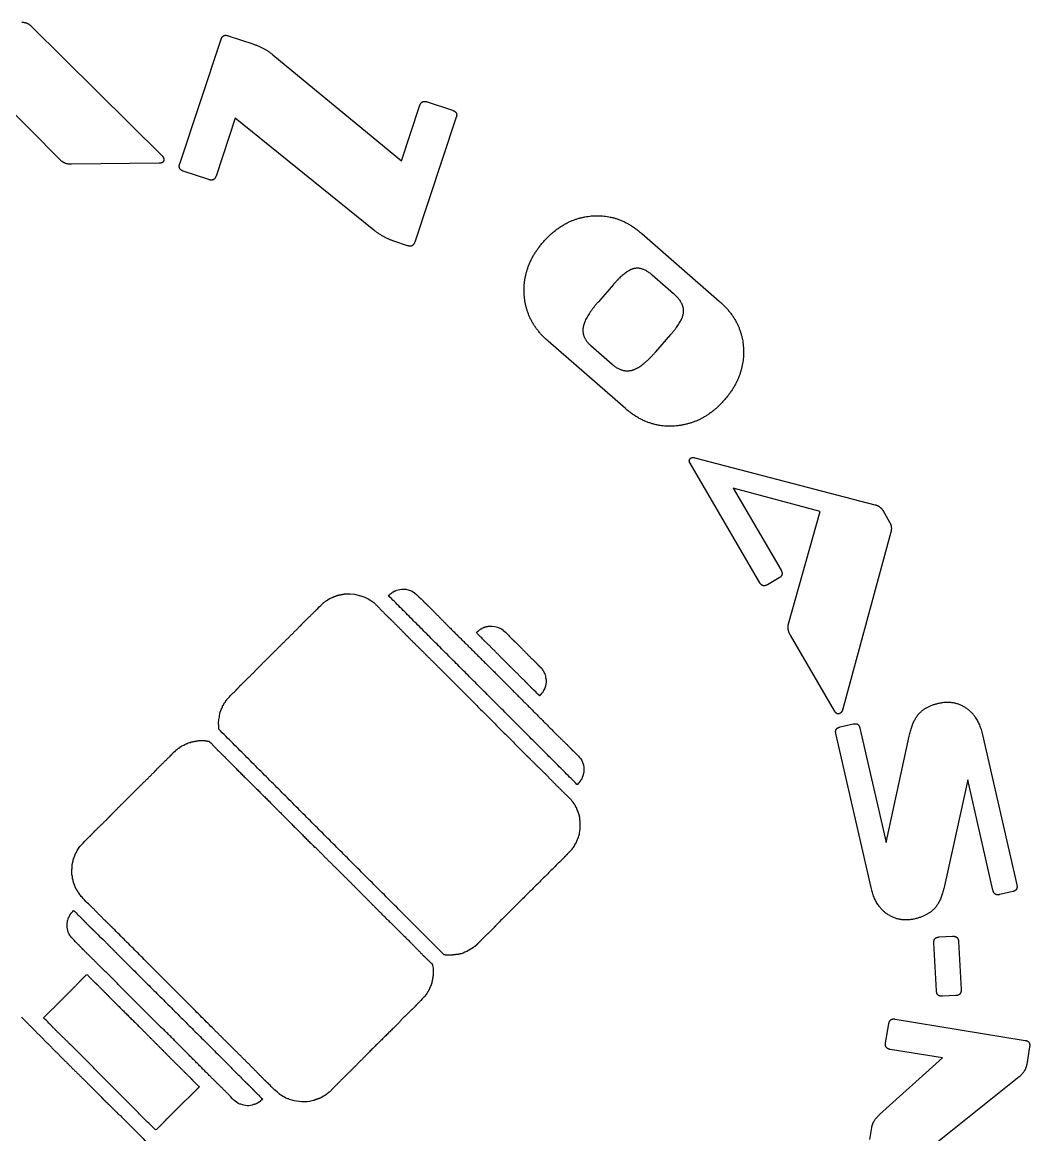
# Model space of a CAD drawing. Header units: millimetres. Extents: x -46.9 to 47.1, y -46.7 to 46.7.
# Drawn here: x -0.2 to 47.1, y -5.5 to 46.7 of the extents above; entities that cross this region are included whole.
import ezdxf

# ---------------------------------------------------------------- set-up
doc = ezdxf.new("R2010")
doc.units = ezdxf.units.MM
doc.layers.get('0').update_dxf_attribs({"linetype": 'CONTINUOUS'})

msp = doc.modelspace()

# ---------------------------------------------------------------- linework, layer by layer
for p, q in [((0.211, 46.519), (6.358, 40.425)), ((9.464, 46.067), (10.611, 45.685)), ((7.183, 40.044), (9.132, 45.908)), ((11.55, 45.177), (17.596, 40.195)), ((1.585, 40.219), (-2.265, 44.111)), ((18.796, 42.964), (19.999, 42.565)), ((17.596, 40.195), (18.464, 42.806)), ((9.791, 42.19), (8.889, 39.477)), ((16.297, 36.942), (9.791, 42.19)), ((20.17, 42.239), (18.221, 36.375)), ((6.214, 40.079), (2.098, 40.029)), ((8.553, 39.309), (7.351, 39.709)), ((28.888, 36.772), (32.515, 33.608)), ((17.885, 36.207), (17.242, 36.421)), ((30.375, 33.949), (29.368, 34.827)), ((27.546, 34.383), (26.842, 33.576)), ((29.537, 31.225), (30.241, 32.032)), ((28.11, 28.559), (24.483, 31.724)), ((26.481, 31.518), (27.488, 30.64)), ((31.375, 26.247), (39.824, 24.043)), ((34.42, 20.38), (31.149, 25.99)), ((37.26, 23.72), (33.175, 24.817)), ((33.175, 24.817), (35.421, 20.964)), ((35.772, 18.451), (37.26, 23.72)), ((40.193, 23.78), (40.52, 23.22)), ((40.576, 22.753), (38.304, 14.4)), ((35.326, 20.601), (34.782, 20.285)), ((17.084, 19.87), (17.112, 19.87)), ((17.084, 19.856), (17.084, 19.87)), ((17.14, 19.912), (17.168, 19.912)), ((17.322, 19.996), (17.322, 20.01)), ((17.322, 20.01), (17.35, 20.01)), ((17.35, 20.024), (17.616, 20.08)), ((17.35, 20.01), (17.35, 20.024)), ((13.961, 19.464), (13.989, 19.464)), ((14.017, 19.506), (14.045, 19.506)), ((14.101, 19.548), (14.101, 19.562)), ((14.101, 19.562), (14.129, 19.562)), ((14.269, 19.646), (14.269, 19.66)), ((14.353, 19.702), (14.395, 19.702)), ((14.353, 19.688), (14.353, 19.702)), ((14.395, 19.702), (14.395, 19.716)), ((14.395, 19.716), (14.423, 19.716)), ((14.423, 19.73), (14.465, 19.73)), ((14.423, 19.716), (14.423, 19.73)), ((14.465, 19.744), (14.507, 19.744)), ((14.465, 19.73), (14.465, 19.744)), ((14.507, 19.744), (14.507, 19.758)), ((14.507, 19.758), (14.549, 19.758)), ((14.549, 19.758), (14.549, 19.772)), ((14.549, 19.772), (14.592, 19.772)), ((14.592, 19.772), (14.592, 19.786)), ((21.244, 18.161), (21.272, 18.161)), ((21.356, 18.231), (21.384, 18.231)), ((21.356, 18.217), (21.356, 18.231)), ((21.384, 18.231), (21.384, 18.245)), ((21.468, 18.273), (21.468, 18.287)), ((37.933, 14.355), (35.86, 17.911)), ((24.184, 16.355), (24.184, 16.327)), ((24.226, 16.299), (24.226, 16.271)), ((24.269, 16.2), (24.283, 16.2)), ((24.311, 16.116), (24.325, 16.116)), ((24.353, 15.99), (24.367, 15.99)), ((24.367, 15.99), (24.367, 15.92)), ((9.27, 14.716), (9.284, 14.716)), ((9.326, 14.772), (9.326, 14.8)), ((9.354, 14.814), (9.354, 14.842)), ((9.396, 14.87), (9.396, 14.898)), ((24.072, 15.066), (24.072, 15.08)), ((24.086, 15.066), (24.072, 15.066)), ((9.06, 14.212), (9.074, 14.212)), ((9.074, 14.268), (9.088, 14.268)), ((9.074, 14.212), (9.074, 14.268)), ((9.088, 14.31), (9.102, 14.31)), ((9.088, 14.268), (9.088, 14.31)), ((9.102, 14.352), (9.116, 14.352)), ((9.102, 14.31), (9.102, 14.352)), ((9.116, 14.394), (9.13, 14.394)), ((9.116, 14.352), (9.116, 14.394)), ((9.13, 14.394), (9.13, 14.422)), ((9.13, 14.422), (9.144, 14.422)), ((9.144, 14.422), (9.144, 14.464)), ((9.144, 14.464), (9.158, 14.464)), ((9.172, 14.52), (9.186, 14.52)), ((9.186, 14.562), (9.2, 14.562)), ((9.186, 14.52), (9.186, 14.562)), ((9.2, 14.59), (9.214, 14.59)), ((9.2, 14.562), (9.2, 14.59)), ((9.214, 14.59), (9.214, 14.618)), ((38.195, 13.604), (38.808, 13.744)), ((39.645, 6.065), (37.993, 13.296)), ((39.123, 13.554), (40.351, 8.181)), ((40.351, 8.181), (41.437, 13.176)), ((44.879, 13.237), (46.49, 6.188)), ((7.043, 12.545), (7.071, 12.545)), ((7.113, 12.601), (7.141, 12.601)), ((7.141, 12.601), (7.141, 12.615)), ((7.365, 12.755), (7.393, 12.755)), ((7.365, 12.741), (7.365, 12.755)), ((7.393, 12.755), (7.393, 12.769)), ((7.393, 12.769), (7.421, 12.769)), ((7.421, 12.769), (7.421, 12.783)), ((7.505, 12.825), (7.547, 12.825)), ((7.505, 12.811), (7.505, 12.825)), ((7.547, 12.825), (7.547, 12.839)), ((7.547, 12.839), (7.575, 12.839)), ((7.575, 12.839), (7.575, 12.853)), ((7.701, 12.881), (7.701, 12.895)), ((8.093, 12.965), (8.374, 12.965)), ((8.374, 12.965), (8.374, 12.951)), ((8.64, 12.853), (8.808, 12.685)), ((6.931, 12.447), (6.959, 12.447)), ((26.103, 11.943), (26.103, 11.901)), ((26.103, 11.901), (26.117, 11.901)), ((25.991, 11.075), (25.991, 11.047)), ((26.019, 11.117), (26.019, 11.089)), ((26.061, 11.159), (26.047, 11.159)), ((26.047, 11.159), (26.047, 11.131)), ((26.089, 11.215), (26.075, 11.215)), ((26.089, 11.257), (26.089, 11.215)), ((26.103, 11.257), (26.089, 11.257)), ((26.103, 11.285), (26.103, 11.257)), ((26.117, 11.285), (26.103, 11.285)), ((26.131, 11.341), (26.117, 11.341)), ((26.117, 11.341), (26.117, 11.285)), ((26.131, 11.397), (26.131, 11.341)), ((26.145, 11.397), (26.131, 11.397)), ((26.145, 11.467), (26.145, 11.397)), ((26.159, 11.467), (26.145, 11.467)), ((44.183, 11.123), (43.095, 6.138)), ((45.369, 5.932), (44.183, 11.123)), ((25.865, 10.907), (25.837, 10.907)), ((25.585, 10.165), (25.585, 10.137)), ((25.627, 10.109), (25.627, 10.081)), ((25.669, 10.025), (25.683, 10.025)), ((25.683, 10.025), (25.683, 9.997)), ((25.725, 9.941), (25.739, 9.941)), ((25.767, 9.857), (25.781, 9.857)), ((25.781, 9.857), (25.781, 9.829)), ((25.781, 9.829), (25.795, 9.829)), ((25.823, 9.744), (25.837, 9.744)), ((25.837, 9.744), (25.837, 9.702)), ((25.837, 9.702), (25.851, 9.702)), ((25.851, 9.702), (25.851, 9.674)), ((25.851, 9.674), (25.865, 9.674)), ((25.865, 9.674), (25.865, 9.632)), ((25.865, 9.632), (25.879, 9.632)), ((25.879, 9.632), (25.879, 9.59)), ((25.879, 9.59), (25.893, 9.59)), ((25.893, 9.59), (25.893, 9.548)), ((25.893, 9.548), (25.907, 9.548)), ((25.907, 9.548), (25.907, 9.506)), ((25.907, 9.506), (25.921, 9.506)), ((25.921, 9.506), (25.921, 9.45)), ((25.921, 9.45), (25.935, 9.45)), ((25.935, 9.45), (25.935, 9.38)), ((25.935, 9.38), (25.949, 9.38)), ((25.949, 9.38), (25.949, 9.31)), ((25.949, 9.31), (25.963, 9.31)), ((25.963, 9.31), (25.963, 9.212)), ((25.963, 9.212), (25.977, 9.212)), ((25.977, 9.212), (25.977, 9.044)), ((25.921, 8.498), (25.907, 8.498)), ((25.921, 8.54), (25.921, 8.498)), ((25.935, 8.54), (25.921, 8.54)), ((25.935, 8.61), (25.935, 8.54)), ((13.527, 7.952), (13.555, 7.952)), ((25.613, 7.896), (25.613, 7.868)), ((25.655, 7.952), (25.655, 7.924)), ((25.711, 8.008), (25.697, 8.008)), ((25.795, 8.162), (25.781, 8.162)), ((25.823, 8.218), (25.809, 8.218)), ((25.837, 8.26), (25.823, 8.26)), ((25.823, 8.26), (25.823, 8.218)), ((25.851, 8.288), (25.837, 8.288)), ((25.837, 8.288), (25.837, 8.26)), ((25.865, 8.33), (25.851, 8.33)), ((25.851, 8.33), (25.851, 8.288)), ((25.879, 8.358), (25.865, 8.358)), ((25.865, 8.358), (25.865, 8.33)), ((2.212, 7.462), (2.226, 7.462)), ((2.226, 7.49), (2.24, 7.49)), ((2.226, 7.462), (2.226, 7.49)), ((2.254, 7.574), (2.268, 7.574)), ((2.296, 7.658), (2.31, 7.658)), ((2.31, 7.686), (2.324, 7.686)), ((2.31, 7.658), (2.31, 7.686)), ((2.324, 7.686), (2.324, 7.714)), ((2.324, 7.714), (2.338, 7.714)), ((2.114, 6.93), (2.128, 6.93)), ((2.128, 6.93), (2.128, 7.098)), ((2.142, 6.608), (2.128, 6.608)), ((2.17, 6.453), (2.156, 6.453)), ((2.212, 6.285), (2.198, 6.285)), ((2.212, 6.243), (2.212, 6.285)), ((2.226, 6.243), (2.212, 6.243)), ((2.226, 6.215), (2.226, 6.243)), ((2.24, 6.215), (2.226, 6.215)), ((2.268, 6.131), (2.254, 6.131)), ((2.296, 6.075), (2.282, 6.075)), ((2.296, 6.047), (2.296, 6.075)), ((2.31, 6.047), (2.296, 6.047)), ((2.31, 6.019), (2.31, 6.047)), ((2.324, 6.019), (2.31, 6.019)), ((2.324, 5.991), (2.324, 6.019)), ((2.338, 5.991), (2.324, 5.991)), ((2.338, 5.963), (2.338, 5.991)), ((2.352, 5.963), (2.338, 5.963)), ((2.352, 5.935), (2.352, 5.963)), ((2.366, 5.935), (2.352, 5.935)), ((2.366, 5.907), (2.366, 5.935)), ((2.45, 5.781), (2.45, 5.809)), ((2.478, 5.739), (2.478, 5.767)), ((46.3, 5.873), (45.687, 5.733)), ((2.52, 5.683), (2.52, 5.711)), ((2.002, 4.731), (2.016, 4.731)), ((2.058, 4.801), (2.058, 4.829)), ((2.1, 4.857), (2.1, 4.885)), ((1.918, 4.451), (1.918, 4.521)), ((1.918, 4.521), (1.932, 4.521)), ((1.96, 4.647), (1.974, 4.647)), ((2.016, 3.849), (2.002, 3.849)), ((2.016, 3.821), (2.016, 3.849)), ((2.044, 3.779), (2.044, 3.807)), ((2.072, 3.737), (2.072, 3.765)), ((42.847, 3.74), (43.474, 3.774)), ((42.719, 1.205), (42.596, 3.461)), ((43.754, 3.524), (43.876, 1.268)), ((20.011, 2.896), (20.011, 2.882)), ((20.137, 2.896), (20.011, 2.896)), ((20.137, 2.91), (20.137, 2.896)), ((20.221, 2.91), (20.137, 2.91)), ((20.221, 2.924), (20.221, 2.91)), ((20.291, 2.924), (20.221, 2.924)), ((20.291, 2.938), (20.291, 2.924)), ((20.347, 2.938), (20.291, 2.938)), ((20.403, 2.952), (20.347, 2.952)), ((20.347, 2.952), (20.347, 2.938)), ((19.059, 2.448), (19.059, 2.406)), ((19.087, 2.126), (19.087, 1.916)), ((2.926, 1.874), (3.164, 1.636)), ((19.045, 1.664), (19.031, 1.664)), ((19.045, 1.734), (19.045, 1.664)), ((19.059, 1.734), (19.045, 1.734)), ((19.059, 1.818), (19.059, 1.734)), ((19.073, 1.818), (19.059, 1.818)), ((19.073, 1.916), (19.073, 1.818)), ((19.087, 1.916), (19.073, 1.916)), ((18.751, 1.048), (18.751, 1.02)), ((18.807, 1.104), (18.793, 1.104)), ((18.891, 1.258), (18.877, 1.258)), ((18.905, 1.286), (18.891, 1.286)), ((18.891, 1.286), (18.891, 1.258)), ((18.947, 1.37), (18.933, 1.37)), ((18.961, 1.412), (18.947, 1.412)), ((18.947, 1.412), (18.947, 1.37)), ((18.975, 1.44), (18.961, 1.44)), ((18.961, 1.44), (18.961, 1.412)), ((18.975, 1.482), (18.975, 1.44)), ((18.989, 1.482), (18.975, 1.482)), ((18.989, 1.524), (18.989, 1.482)), ((19.003, 1.524), (18.989, 1.524)), ((19.017, 1.566), (19.003, 1.566)), ((19.003, 1.566), (19.003, 1.524)), ((18.709, 0.992), (18.709, 0.964)), ((43.626, 0.988), (42.998, 0.954)), ((6.315, -0.521), (6.315, -0.507)), ((6.343, -0.521), (6.315, -0.521)), ((40.332, -1.236), (40.48, -0.334)), ((40.785, -0.116), (46.882, -1.116)), ((43.003, -1.943), (40.551, -1.541)), ((47.091, -1.419), (46.955, -2.253)), ((40.048, -4.604), (43.003, -1.943)), ((7.785, -2.985), (7.995, -3.196)), ((46.601, -2.832), (41.744, -6.704)), ((11.889, -3.644), (11.861, -3.644)), ((14.129, -3.616), (14.101, -3.616)), ((14.213, -3.546), (14.185, -3.546)), ((10.054, -4.12), (10.012, -4.12)), ((10.698, -4.134), (10.656, -4.134)), ((10.698, -4.12), (10.698, -4.134)), ((10.74, -4.12), (10.698, -4.12)), ((10.74, -4.106), (10.74, -4.12)), ((10.796, -4.078), (10.796, -4.092)), ((10.894, -4.036), (10.866, -4.036)), ((10.936, -4.008), (10.908, -4.008)), ((11.076, -3.882), (11.062, -3.882)), ((11.076, -3.868), (11.076, -3.882)), ((11.945, -3.7), (11.945, -3.686)), ((11.973, -3.7), (11.945, -3.7)), ((12.015, -3.728), (11.987, -3.728)), ((12.113, -3.798), (12.113, -3.784)), ((12.141, -3.798), (12.113, -3.798)), ((12.141, -3.812), (12.141, -3.798)), ((12.169, -3.812), (12.141, -3.812)), ((12.169, -3.826), (12.169, -3.812)), ((12.253, -3.868), (12.253, -3.854)), ((12.295, -3.868), (12.253, -3.868)), ((12.295, -3.882), (12.295, -3.868)), ((12.323, -3.882), (12.295, -3.882)), ((12.323, -3.896), (12.323, -3.882)), ((13.541, -3.924), (13.499, -3.924)), ((13.499, -3.924), (13.499, -3.938)), ((13.583, -3.91), (13.541, -3.91)), ((13.541, -3.91), (13.541, -3.924)), ((13.583, -3.896), (13.583, -3.91)), ((13.625, -3.896), (13.583, -3.896)), ((13.667, -3.882), (13.625, -3.882)), ((13.625, -3.882), (13.625, -3.896)), ((13.667, -3.868), (13.667, -3.882)), ((13.765, -3.84), (13.723, -3.84)), ((13.723, -3.84), (13.723, -3.854)), ((13.765, -3.826), (13.765, -3.84)), ((13.821, -3.798), (13.821, -3.812)), ((13.989, -3.714), (13.961, -3.714)), ((13.989, -3.7), (13.989, -3.714)), ((14.073, -3.658), (14.045, -3.658)), ((39.588, -5.773), (39.68, -5.211))]:
    msp.add_line(p, q)
at = {"extrusion": (0, 0, -1)}
msp.add_arc((-19.525, 5.397), 2.598, 233.74, 250.2417, dxfattribs=at)
for points, degree in [([(-0.223, 46.701), (0.022, 46.704), (0.211, 46.519)], 2), ([(9.132, 45.908), (9.213, 46.15), (9.464, 46.067)], 2), ([(10.611, 45.685), (11.161, 45.503), (11.55, 45.177)], 2), ([(18.464, 42.806), (18.544, 43.048), (18.796, 42.964)], 2), ([(19.999, 42.565), (20.25, 42.481), (20.17, 42.239)], 2), ([(6.438, 40.239), (6.44, 40.082), (6.214, 40.079)], 2), ([(6.358, 40.425), (6.437, 40.347), (6.438, 40.239)], 2), ([(2.098, 40.029), (1.784, 40.025), (1.585, 40.219)], 2), ([(7.351, 39.709), (7.099, 39.792), (7.183, 40.044)], 2), ([(8.889, 39.477), (8.805, 39.225), (8.553, 39.309)], 2), ([(24.25, 36.373), (25.218, 37.483), (26.509, 37.602)], 2), ([(26.509, 37.602), (27.799, 37.722), (28.888, 36.772)], 2), ([(17.242, 36.421), (16.748, 36.585), (16.297, 36.942)], 2), ([(18.221, 36.375), (18.137, 36.123), (17.885, 36.207)], 2), ([(23.358, 33.976), (23.307, 35.292), (24.25, 36.373)], 2), ([(28.519, 35.132), (28.121, 35.042), (27.546, 34.383)], 2), ([(29.368, 34.827), (28.917, 35.221), (28.519, 35.132)], 2), ([(24.483, 31.724), (23.409, 32.66), (23.358, 33.976)], 2), ([(26.842, 33.576), (26.203, 32.843), (26.127, 32.368)], 2), ([(30.846, 33.114), (30.864, 33.523), (30.375, 33.949)], 2), ([(32.515, 33.608), (33.603, 32.658), (33.657, 31.353)], 2), ([(30.241, 32.032), (30.829, 32.706), (30.846, 33.114)], 2), ([(26.127, 32.368), (26.052, 31.893), (26.481, 31.518)], 2), ([(33.657, 31.353), (33.711, 30.048), (32.755, 28.952)], 2), ([(28.423, 30.359), (28.891, 30.485), (29.537, 31.225)], 2), ([(27.488, 30.64), (27.954, 30.233), (28.423, 30.359)], 2), ([(32.755, 28.952), (31.813, 27.871), (30.502, 27.744)], 2), ([(30.502, 27.744), (29.191, 27.616), (28.11, 28.559)], 2), ([(31.149, 25.99), (31.055, 26.151), (31.199, 26.236)], 2), ([(31.199, 26.236), (31.276, 26.28), (31.375, 26.247)], 2), ([(39.824, 24.043), (40.079, 23.976), (40.193, 23.78)], 2), ([(40.52, 23.22), (40.643, 23.008), (40.576, 22.753)], 2), ([(35.421, 20.964), (35.555, 20.735), (35.326, 20.601)], 2), ([(34.782, 20.285), (34.553, 20.151), (34.42, 20.38)], 2), ([(14.592, 19.786), (14.774, 19.821), (14.956, 19.856)], 2), ([(14.956, 19.856), (15.592, 19.865), (15.938, 19.71), (16.3, 19.449)], 3), ([(16.986, 19.772), (17.035, 19.814), (17.084, 19.856)], 2), ([(17.112, 19.87), (17.122, 19.884), (17.131, 19.898), (17.14, 19.912)], 3), ([(17.168, 19.912), (17.173, 19.921), (17.178, 19.93), (17.182, 19.94)], 3), ([(17.182, 19.94), (17.201, 19.944), (17.22, 19.949), (17.238, 19.954)], 3), ([(17.238, 19.954), (17.243, 19.963), (17.248, 19.972), (17.252, 19.982)], 3), ([(17.252, 19.982), (17.276, 19.986), (17.299, 19.991), (17.322, 19.996)], 3), ([(17.616, 20.08), (18.154, 20.084), (18.346, 19.784), (18.611, 19.52)], 3), ([(13.597, 19.099), (13.695, 19.197), (13.777, 19.297), (13.891, 19.379)], 3), ([(13.891, 19.379), (13.915, 19.407), (13.938, 19.435), (13.961, 19.464)], 3), ([(13.989, 19.464), (13.999, 19.478), (14.008, 19.492), (14.017, 19.506)], 3), ([(14.045, 19.506), (14.05, 19.515), (14.055, 19.524), (14.059, 19.534)], 3), ([(14.059, 19.534), (14.073, 19.538), (14.087, 19.543), (14.101, 19.548)], 3), ([(14.129, 19.562), (14.134, 19.571), (14.139, 19.58), (14.143, 19.59)], 3), ([(14.143, 19.59), (14.162, 19.594), (14.181, 19.599), (14.199, 19.604)], 3), ([(14.199, 19.604), (14.204, 19.613), (14.209, 19.622), (14.213, 19.632)], 3), ([(14.213, 19.632), (14.232, 19.636), (14.251, 19.641), (14.269, 19.646)], 3), ([(14.269, 19.66), (14.297, 19.669), (14.325, 19.678), (14.353, 19.688)], 3), ([(16.3, 19.449), (16.566, 19.176), (16.832, 18.903)], 2), ([(25.837, 10.907), (21.412, 15.339), (16.986, 19.772)], 2), ([(18.611, 19.52), (18.772, 19.366), (18.933, 19.211)], 2), ([(12.967, 18.483), (13.282, 18.791), (13.597, 19.099)], 2), ([(16.832, 18.903), (17, 18.742), (17.168, 18.581)], 2), ([(18.933, 19.211), (19.36, 18.777), (19.787, 18.343)], 2), ([(10.978, 16.495), (11.91, 17.419), (12.841, 18.343)], 2), ([(12.841, 18.343), (12.904, 18.413), (12.967, 18.483)], 2), ([(17.168, 18.581), (17.567, 18.175), (17.967, 17.769)], 2), ([(19.787, 18.343), (20.907, 17.23), (22.028, 16.116)], 2), ([(21.468, 18.287), (21.587, 18.315), (21.706, 18.343)], 2), ([(21.706, 18.343), (21.927, 18.345), (22.07, 18.319), (22.21, 18.245)], 3), ([(35.86, 17.911), (35.701, 18.182), (35.772, 18.451)], 2), ([(17.967, 17.769), (18.779, 16.964), (19.591, 16.158)], 2), ([(21.118, 18.049), (21.15, 18.072), (21.183, 18.096), (21.216, 18.119)], 3), ([(21.328, 17.825), (21.275, 17.877), (21.137, 17.978), (21.118, 18.049)], 3), ([(21.216, 18.119), (21.225, 18.133), (21.234, 18.147), (21.244, 18.161)], 3), ([(21.272, 18.161), (21.281, 18.175), (21.29, 18.189), (21.3, 18.203)], 3), ([(21.3, 18.203), (21.318, 18.208), (21.337, 18.212), (21.356, 18.217)], 3), ([(21.398, 17.741), (21.374, 17.769), (21.351, 17.797), (21.328, 17.825)], 3), ([(21.384, 18.245), (21.412, 18.255), (21.44, 18.264), (21.468, 18.273)], 3), ([(22.21, 18.245), (22.228, 18.241), (22.247, 18.236), (22.266, 18.231)], 3), ([(22.266, 18.231), (22.271, 18.222), (22.275, 18.212), (22.28, 18.203)], 3), ([(22.28, 18.203), (22.299, 18.198), (22.317, 18.194), (22.336, 18.189)], 3), ([(22.336, 18.189), (22.345, 18.175), (22.355, 18.161), (22.364, 18.147)], 3), ([(22.364, 18.147), (22.52, 18.037), (22.637, 17.888), (22.77, 17.755)], 3), ([(21.874, 17.279), (21.636, 17.51), (21.398, 17.741)], 2), ([(22.42, 16.719), (22.147, 16.999), (21.874, 17.279)], 2), ([(22.77, 17.755), (22.917, 17.615), (23.064, 17.475)], 2), ([(23.064, 17.475), (23.379, 17.153), (23.694, 16.831)], 2), ([(23.694, 16.831), (23.722, 16.807), (23.75, 16.784), (23.778, 16.761)], 3), ([(23.778, 16.761), (23.918, 16.614), (24.058, 16.467)], 2), ([(10.516, 16.018), (10.747, 16.256), (10.978, 16.495)], 2), ([(23.386, 15.766), (22.903, 16.242), (22.42, 16.719)], 2), ([(24.058, 16.467), (24.121, 16.41), (24.184, 16.355)], 2), ([(24.184, 16.327), (24.198, 16.317), (24.212, 16.308), (24.226, 16.299)], 3), ([(24.226, 16.271), (24.236, 16.266), (24.245, 16.261), (24.254, 16.257)], 3), ([(24.254, 16.257), (24.259, 16.238), (24.264, 16.219), (24.269, 16.2)], 3), ([(24.283, 16.2), (24.292, 16.172), (24.301, 16.144), (24.311, 16.116)], 3), ([(10.012, 15.528), (10.264, 15.773), (10.516, 16.018)], 2), ([(19.591, 16.158), (21.559, 14.184), (23.526, 12.209)], 2), ([(22.028, 16.116), (23.435, 14.702), (24.843, 13.288)], 2), ([(23.75, 15.388), (23.568, 15.577), (23.386, 15.766)], 2), ([(24.367, 15.92), (24.443, 15.663), (24.31, 15.345), (24.212, 15.206)], 3), ([(24.325, 16.116), (24.334, 16.074), (24.343, 16.032), (24.353, 15.99)], 3), ([(9.48, 14.968), (9.581, 15.108), (9.71, 15.212), (9.83, 15.332)], 3), ([(9.83, 15.332), (9.921, 15.43), (10.012, 15.528)], 2), ([(23.848, 15.304), (23.799, 15.346), (23.75, 15.388)], 2), ([(24.072, 15.08), (23.994, 15.126), (23.913, 15.239), (23.848, 15.304)], 3), ([(24.17, 15.178), (24.128, 15.122), (24.086, 15.066)], 2), ([(24.212, 15.206), (24.198, 15.197), (24.184, 15.188), (24.17, 15.178)], 3), ([(9.214, 14.618), (9.223, 14.623), (9.232, 14.627), (9.242, 14.632)], 3), ([(9.242, 14.632), (9.251, 14.66), (9.26, 14.688), (9.27, 14.716)], 3), ([(9.284, 14.716), (9.288, 14.73), (9.293, 14.744), (9.298, 14.758)], 3), ([(9.298, 14.758), (9.307, 14.763), (9.316, 14.767), (9.326, 14.772)], 3), ([(9.326, 14.8), (9.335, 14.805), (9.345, 14.809), (9.354, 14.814)], 3), ([(9.354, 14.842), (9.368, 14.851), (9.382, 14.861), (9.396, 14.87)], 3), ([(9.396, 14.898), (9.424, 14.921), (9.452, 14.945), (9.48, 14.968)], 3), ([(41.938, 14.268), (42.271, 14.596), (42.846, 14.727)], 2), ([(42.846, 14.727), (43.526, 14.883), (44.102, 14.5)], 2), ([(9.046, 14.086), (9.05, 14.128), (9.055, 14.17), (9.06, 14.212)], 3), ([(9.158, 14.464), (9.162, 14.483), (9.167, 14.501), (9.172, 14.52)], 3), ([(38.182, 14.239), (38.047, 14.159), (37.933, 14.355)], 2), ([(38.304, 14.4), (38.276, 14.293), (38.182, 14.239)], 2), ([(41.437, 13.176), (41.605, 13.94), (41.938, 14.268)], 2), ([(44.102, 14.5), (44.678, 14.118), (44.879, 13.237)], 2), ([(9.018, 13.498), (9.014, 13.705), (8.992, 13.908), (9.046, 14.086)], 3), ([(37.993, 13.296), (37.936, 13.545), (38.195, 13.604)], 2), ([(38.808, 13.744), (39.066, 13.803), (39.123, 13.554)], 2), ([(19.605, 2.896), (14.312, 8.197), (9.018, 13.498)], 2), ([(24.843, 13.288), (25.144, 12.994), (25.445, 12.699)], 2), ([(6.959, 12.447), (7.001, 12.496), (7.043, 12.545)], 2), ([(7.071, 12.545), (7.085, 12.564), (7.099, 12.583), (7.113, 12.601)], 3), ([(7.141, 12.615), (7.155, 12.62), (7.169, 12.625), (7.183, 12.629)], 3), ([(7.183, 12.629), (7.193, 12.643), (7.202, 12.657), (7.211, 12.671)], 3), ([(7.211, 12.671), (7.23, 12.676), (7.249, 12.681), (7.267, 12.685)], 3), ([(7.267, 12.685), (7.272, 12.695), (7.277, 12.704), (7.281, 12.713)], 3), ([(7.281, 12.713), (7.309, 12.723), (7.337, 12.732), (7.365, 12.741)], 3), ([(7.421, 12.783), (7.449, 12.793), (7.477, 12.802), (7.505, 12.811)], 3), ([(7.575, 12.853), (7.617, 12.863), (7.659, 12.872), (7.701, 12.881)], 3), ([(7.701, 12.895), (7.897, 12.93), (8.093, 12.965)], 2), ([(8.374, 12.951), (8.465, 12.945), (8.556, 12.937)], 2), ([(8.556, 12.937), (8.577, 12.9), (8.611, 12.883), (8.64, 12.853)], 3), ([(8.808, 12.685), (8.831, 12.657), (8.854, 12.629), (8.878, 12.601)], 3), ([(8.878, 12.601), (9.109, 12.377), (9.34, 12.153)], 2), ([(25.445, 12.699), (25.55, 12.587), (25.655, 12.475)], 2), ([(6.147, 11.663), (6.434, 11.943), (6.721, 12.223)], 2), ([(6.721, 12.223), (6.826, 12.335), (6.931, 12.447)], 2), ([(9.34, 12.153), (9.585, 11.901), (9.83, 11.649)], 2), ([(23.526, 12.209), (23.911, 11.831), (24.297, 11.453)], 2), ([(25.655, 12.475), (25.819, 12.312), (26.004, 12.171), (26.103, 11.943)], 3), ([(4.214, 9.73), (5.118, 10.627), (6.021, 11.523)], 2), ([(6.021, 11.523), (6.084, 11.593), (6.147, 11.663)], 2), ([(9.83, 11.649), (10.446, 11.04), (11.062, 10.431)], 2), ([(26.117, 11.901), (26.14, 11.843), (26.187, 11.561), (26.159, 11.467)], 3), ([(24.297, 11.453), (24.626, 11.117), (24.955, 10.781)], 2), ([(25.935, 10.977), (25.918, 10.953), (25.885, 10.941), (25.865, 10.907)], 3), ([(25.949, 11.019), (25.944, 11.005), (25.94, 10.991), (25.935, 10.977)], 3), ([(25.991, 11.047), (25.977, 11.038), (25.963, 11.028), (25.949, 11.019)], 3), ([(26.019, 11.089), (26.01, 11.084), (26, 11.08), (25.991, 11.075)], 3), ([(26.047, 11.131), (26.038, 11.126), (26.028, 11.122), (26.019, 11.117)], 3), ([(26.075, 11.215), (26.07, 11.196), (26.066, 11.178), (26.061, 11.159)], 3), ([(24.955, 10.781), (25.27, 10.473), (25.585, 10.165)], 2), ([(11.062, 10.431), (12.295, 9.192), (13.527, 7.952)], 2), ([(25.585, 10.137), (25.599, 10.127), (25.613, 10.118), (25.627, 10.109)], 3), ([(25.627, 10.081), (25.636, 10.076), (25.646, 10.071), (25.655, 10.067)], 3), ([(25.655, 10.067), (25.66, 10.053), (25.664, 10.039), (25.669, 10.025)], 3), ([(25.683, 9.997), (25.692, 9.992), (25.702, 9.987), (25.711, 9.983)], 3), ([(25.711, 9.983), (25.716, 9.969), (25.72, 9.955), (25.725, 9.941)], 3), ([(25.739, 9.941), (25.748, 9.913), (25.758, 9.885), (25.767, 9.857)], 3), ([(3.85, 9.352), (4.032, 9.541), (4.214, 9.73)], 2), ([(25.795, 9.829), (25.804, 9.801), (25.814, 9.773), (25.823, 9.744)], 3), ([(3.178, 8.694), (3.514, 9.023), (3.85, 9.352)], 2), ([(25.977, 9.044), (25.977, 8.875), (25.974, 8.734), (25.935, 8.61)], 3), ([(2.366, 7.798), (2.53, 8.058), (2.756, 8.258), (2.968, 8.47)], 3), ([(2.968, 8.47), (3.073, 8.582), (3.178, 8.694)], 2), ([(25.907, 8.498), (25.898, 8.451), (25.888, 8.405), (25.879, 8.358)], 3), ([(13.555, 7.952), (13.821, 7.679), (14.087, 7.406)], 2), ([(25.613, 7.868), (25.41, 7.658), (25.207, 7.448)], 2), ([(25.655, 7.924), (25.641, 7.915), (25.627, 7.905), (25.613, 7.896)], 3), ([(25.683, 7.966), (25.674, 7.961), (25.664, 7.957), (25.655, 7.952)], 3), ([(25.697, 8.008), (25.692, 7.994), (25.688, 7.98), (25.683, 7.966)], 3), ([(25.739, 8.092), (25.73, 8.064), (25.72, 8.036), (25.711, 8.008)], 3), ([(25.767, 8.106), (25.758, 8.101), (25.748, 8.097), (25.739, 8.092)], 3), ([(25.781, 8.162), (25.776, 8.143), (25.772, 8.125), (25.767, 8.106)], 3), ([(25.809, 8.218), (25.804, 8.199), (25.8, 8.181), (25.795, 8.162)], 3), ([(2.128, 7.098), (2.17, 7.28), (2.212, 7.462)], 2), ([(2.24, 7.49), (2.244, 7.518), (2.249, 7.546), (2.254, 7.574)], 3), ([(2.268, 7.574), (2.277, 7.602), (2.286, 7.63), (2.296, 7.658)], 3), ([(2.338, 7.714), (2.347, 7.742), (2.356, 7.77), (2.366, 7.798)], 3), ([(14.087, 7.406), (14.556, 6.944), (15.026, 6.481)], 2), ([(25.207, 7.448), (23.632, 5.879), (22.056, 4.311)], 2), ([(2.128, 6.608), (2.121, 6.769), (2.114, 6.93)], 2), ([(2.156, 6.453), (2.151, 6.505), (2.146, 6.556), (2.142, 6.608)], 3), ([(2.198, 6.285), (2.184, 6.369), (2.17, 6.453)], 2), ([(15.026, 6.481), (15.831, 5.669), (16.636, 4.857)], 2), ([(2.254, 6.131), (2.249, 6.159), (2.244, 6.187), (2.24, 6.215)], 3), ([(2.282, 6.075), (2.277, 6.094), (2.272, 6.113), (2.268, 6.131)], 3), ([(2.394, 5.893), (2.384, 5.898), (2.375, 5.903), (2.366, 5.907)], 3), ([(2.408, 5.837), (2.403, 5.856), (2.398, 5.875), (2.394, 5.893)], 3), ([(2.45, 5.809), (2.436, 5.819), (2.422, 5.828), (2.408, 5.837)], 3), ([(2.478, 5.767), (2.468, 5.772), (2.459, 5.777), (2.45, 5.781)], 3), ([(40.421, 4.807), (39.846, 5.184), (39.645, 6.065)], 2), ([(43.095, 6.138), (42.927, 5.374), (42.594, 5.046)], 2), ([(45.687, 5.733), (45.428, 5.673), (45.369, 5.932)], 2), ([(46.49, 6.188), (46.549, 5.93), (46.3, 5.873)], 2), ([(2.52, 5.711), (2.506, 5.721), (2.492, 5.73), (2.478, 5.739)], 3), ([(2.604, 5.613), (2.576, 5.637), (2.548, 5.66), (2.52, 5.683)], 3), ([(3.094, 5.109), (2.929, 5.274), (2.742, 5.422), (2.604, 5.613)], 3), ([(1.974, 4.647), (1.983, 4.675), (1.992, 4.703), (2.002, 4.731)], 3), ([(2.016, 4.731), (2.02, 4.75), (2.025, 4.768), (2.03, 4.787)], 3), ([(2.03, 4.787), (2.039, 4.792), (2.048, 4.796), (2.058, 4.801)], 3), ([(2.058, 4.829), (2.072, 4.838), (2.086, 4.848), (2.1, 4.857)], 3), ([(2.1, 4.885), (2.109, 4.89), (2.118, 4.894), (2.128, 4.899)], 3), ([(2.128, 4.899), (2.151, 4.927), (2.174, 4.955), (2.198, 4.983)], 3), ([(2.198, 4.983), (2.276, 4.938), (2.357, 4.824), (2.422, 4.759)], 3), ([(2.422, 4.759), (2.445, 4.74), (2.468, 4.722), (2.492, 4.703)], 3), ([(2.492, 4.703), (2.695, 4.493), (2.898, 4.283)], 2), ([(3.626, 4.563), (3.36, 4.836), (3.094, 5.109)], 2), ([(16.636, 4.857), (17.329, 4.171), (18.023, 3.485)], 2), ([(41.676, 4.584), (40.996, 4.429), (40.421, 4.807)], 2), ([(42.594, 5.046), (42.261, 4.718), (41.676, 4.584)], 2), ([(2.002, 3.849), (1.935, 3.971), (1.859, 4.258), (1.918, 4.451)], 3), ([(1.932, 4.521), (1.941, 4.563), (1.95, 4.605), (1.96, 4.647)], 3), ([(2.898, 4.283), (3.087, 4.101), (3.276, 3.919)], 2), ([(4.06, 4.143), (3.843, 4.353), (3.626, 4.563)], 2), ([(22.056, 4.311), (21.993, 4.241), (21.93, 4.171)], 2), ([(2.044, 3.807), (2.034, 3.811), (2.025, 3.816), (2.016, 3.821)], 3), ([(2.072, 3.765), (2.062, 3.769), (2.053, 3.774), (2.044, 3.779)], 3), ([(2.156, 3.667), (2.128, 3.69), (2.1, 3.713), (2.072, 3.737)], 3), ([(2.45, 3.359), (2.348, 3.461), (2.242, 3.547), (2.156, 3.667)], 3), ([(3.276, 3.919), (3.378, 3.817), (3.465, 3.711), (3.584, 3.625)], 3), ([(8.724, -0.535), (6.392, 1.804), (4.06, 4.143)], 2), ([(21.426, 3.681), (21.243, 3.492), (21.062, 3.303)], 2), ([(21.93, 4.171), (21.678, 3.926), (21.426, 3.681)], 2), ([(42.596, 3.461), (42.582, 3.726), (42.847, 3.74)], 2), ([(43.474, 3.774), (43.739, 3.789), (43.754, 3.524)], 2), ([(2.674, 3.12), (2.562, 3.24), (2.45, 3.359)], 2), ([(3.584, 3.625), (3.99, 3.212), (4.396, 2.798)], 2), ([(18.023, 3.485), (18.324, 3.176), (18.625, 2.868)], 2), ([(3.276, 2.532), (2.975, 2.826), (2.674, 3.12)], 2), ([(4.396, 2.798), (6.791, 0.411), (9.186, -1.977)], 2), ([(18.625, 2.868), (18.842, 2.658), (19.059, 2.448)], 2), ([(20.011, 2.882), (19.808, 2.889), (19.605, 2.896)], 2), ([(6.259, -0.465), (4.768, 1.034), (3.276, 2.532)], 2), ([(19.059, 2.406), (19.087, 2.332), (19.087, 2.228), (19.087, 2.126)], 3), ([(1.315, 0.46), (2.064, 1.216), (2.814, 1.972)], 2), ([(2.814, 1.972), (2.872, 1.956), (2.889, 1.911), (2.926, 1.874)], 3), ([(3.164, 1.636), (3.241, 1.566), (3.318, 1.496)], 2), ([(19.031, 1.664), (19.026, 1.631), (19.022, 1.599), (19.017, 1.566)], 3), ([(3.318, 1.496), (3.682, 1.125), (4.046, 0.754)], 2), ([(18.779, 1.062), (18.769, 1.057), (18.76, 1.052), (18.751, 1.048)], 3), ([(18.793, 1.104), (18.788, 1.09), (18.783, 1.076), (18.779, 1.062)], 3), ([(18.821, 1.16), (18.816, 1.141), (18.811, 1.122), (18.807, 1.104)], 3), ([(18.849, 1.174), (18.839, 1.169), (18.83, 1.164), (18.821, 1.16)], 3), ([(18.877, 1.258), (18.867, 1.23), (18.858, 1.202), (18.849, 1.174)], 3), ([(18.933, 1.37), (18.923, 1.342), (18.914, 1.314), (18.905, 1.286)], 3), ([(42.998, 0.954), (42.733, 0.94), (42.719, 1.205)], 2), ([(43.876, 1.268), (43.891, 1.003), (43.626, 0.988)], 2), ([(4.046, 0.754), (4.704, 0.103), (5.363, -0.549)], 2), ([(18.359, 0.614), (18.289, 0.537), (18.219, 0.46)], 2), ([(18.639, 0.908), (18.556, 0.794), (18.456, 0.711), (18.359, 0.614)], 3), ([(18.709, 0.964), (18.685, 0.945), (18.662, 0.926), (18.639, 0.908)], 3), ([(18.751, 1.02), (18.737, 1.01), (18.723, 1.001), (18.709, 0.992)], 3), ([(0.797, -0.045), (1.056, 0.208), (1.315, 0.46)], 2), ([(18.219, 0.46), (17.973, 0.222), (17.728, -0.017)], 2), ([(-0.253, -0.017), (0.706, -0.983), (1.666, -1.949)], 2), ([(0.867, -0.129), (0.85, -0.112), (0.786, -0.084), (0.797, -0.045)], 3), ([(1.105, -0.367), (1.026, -0.287), (0.947, -0.208), (0.867, -0.129)], 3), ([(1.245, -0.521), (1.175, -0.444), (1.105, -0.367)], 2), ([(2.072, -1.333), (1.659, -0.927), (1.245, -0.521)], 2), ([(6.315, -0.507), (6.296, -0.493), (6.278, -0.479), (6.259, -0.465)], 3), ([(8.57, -2.761), (7.457, -1.641), (6.343, -0.521)], 2), ([(17.238, -0.521), (16.629, -1.123), (16.02, -1.725)], 2), ([(17.728, -0.017), (17.483, -0.269), (17.238, -0.521)], 2), ([(40.48, -0.334), (40.523, -0.073), (40.785, -0.116)], 2), ([(5.363, -0.549), (6.175, -1.368), (6.987, -2.187)], 2), ([(10.586, -2.383), (9.655, -1.459), (8.724, -0.535)], 2), ([(6.049, -5.324), (4.06, -3.329), (2.072, -1.333)], 2), ([(40.551, -1.541), (40.289, -1.498), (40.332, -1.236)], 2), ([(46.882, -1.116), (47.134, -1.157), (47.091, -1.419)], 2), ([(1.666, -1.949), (2.555, -2.831), (3.444, -3.714)], 2), ([(9.186, -1.977), (9.697, -2.495), (10.208, -3.013)], 2), ([(16.02, -1.725), (15.761, -1.991), (15.502, -2.257)], 2), ([(6.987, -2.187), (7.33, -2.523), (7.673, -2.859)], 2), ([(11.174, -2.985), (10.88, -2.684), (10.586, -2.383)], 2), ([(15.502, -2.257), (15.117, -2.635), (14.732, -3.013)], 2), ([(46.955, -2.253), (46.902, -2.573), (46.601, -2.832)], 2), ([(7.673, -2.859), (7.729, -2.922), (7.785, -2.985)], 2), ([(9.466, -3.644), (9.018, -3.203), (8.57, -2.761)], 2), ([(10.208, -3.013), (10.348, -3.146), (10.488, -3.28)], 2), ([(11.371, -3.167), (11.272, -3.077), (11.174, -2.985)], 2), ([(14.732, -3.013), (14.473, -3.28), (14.213, -3.546)], 2), ([(8.093, -3.308), (7.337, -4.057), (6.581, -4.806)], 2), ([(7.995, -3.196), (8.032, -3.232), (8.078, -3.249), (8.093, -3.308)], 3), ([(10.012, -4.12), (9.782, -4.018), (9.633, -3.811), (9.466, -3.644)], 3), ([(10.488, -3.28), (10.663, -3.462), (10.838, -3.644)], 2), ([(10.838, -3.644), (10.857, -3.658), (10.876, -3.672), (10.894, -3.686)], 3), ([(11.819, -3.588), (11.648, -3.465), (11.517, -3.314), (11.371, -3.167)], 3), ([(11.861, -3.644), (11.847, -3.625), (11.833, -3.606), (11.819, -3.588)], 3), ([(11.903, -3.672), (11.898, -3.662), (11.893, -3.653), (11.889, -3.644)], 3), ([(14.101, -3.616), (14.092, -3.63), (14.083, -3.644), (14.073, -3.658)], 3), ([(14.185, -3.546), (14.167, -3.569), (14.148, -3.592), (14.129, -3.616)], 3), ([(3.444, -3.714), (3.528, -3.805), (3.612, -3.896)], 2), ([(3.612, -3.896), (3.829, -4.106), (4.046, -4.316)], 2), ([(10.656, -4.134), (10.458, -4.211), (10.241, -4.195), (10.054, -4.12)], 3), ([(10.796, -4.092), (10.778, -4.096), (10.759, -4.101), (10.74, -4.106)], 3), ([(10.852, -4.064), (10.834, -4.068), (10.815, -4.073), (10.796, -4.078)], 3), ([(10.866, -4.036), (10.862, -4.045), (10.857, -4.054), (10.852, -4.064)], 3), ([(10.894, -3.686), (10.953, -3.744), (11.003, -3.825), (11.076, -3.868)], 3), ([(10.908, -4.008), (10.904, -4.017), (10.899, -4.026), (10.894, -4.036)], 3), ([(10.978, -3.952), (10.964, -3.97), (10.95, -3.989), (10.936, -4.008)], 3), ([(11.062, -3.882), (11.035, -3.93), (11.019, -3.923), (10.978, -3.952)], 3), ([(11.945, -3.686), (11.931, -3.681), (11.917, -3.676), (11.903, -3.672)], 3), ([(11.987, -3.728), (11.982, -3.718), (11.977, -3.709), (11.973, -3.7)], 3), ([(12.029, -3.756), (12.024, -3.746), (12.019, -3.737), (12.015, -3.728)], 3), ([(12.113, -3.784), (12.085, -3.774), (12.057, -3.765), (12.029, -3.756)], 3), ([(12.253, -3.854), (12.225, -3.844), (12.197, -3.835), (12.169, -3.826)], 3), ([(12.463, -3.924), (12.416, -3.914), (12.369, -3.905), (12.323, -3.896)], 3), ([(13.387, -3.952), (13.115, -4.04), (12.711, -4.012), (12.463, -3.924)], 3), ([(13.499, -3.938), (13.462, -3.942), (13.425, -3.947), (13.387, -3.952)], 3), ([(13.723, -3.854), (13.705, -3.858), (13.686, -3.863), (13.667, -3.868)], 3), ([(13.821, -3.812), (13.803, -3.816), (13.784, -3.821), (13.765, -3.826)], 3), ([(13.877, -3.784), (13.859, -3.788), (13.84, -3.793), (13.821, -3.798)], 3), ([(13.891, -3.756), (13.887, -3.765), (13.882, -3.774), (13.877, -3.784)], 3), ([(13.947, -3.742), (13.929, -3.746), (13.91, -3.751), (13.891, -3.756)], 3), ([(13.961, -3.714), (13.957, -3.723), (13.952, -3.732), (13.947, -3.742)], 3), ([(14.031, -3.686), (14.017, -3.69), (14.003, -3.695), (13.989, -3.7)], 3), ([(14.045, -3.658), (14.041, -3.667), (14.036, -3.676), (14.031, -3.686)], 3), ([(4.046, -4.316), (4.162, -4.431), (4.262, -4.555), (4.396, -4.652)], 3), ([(4.396, -4.652), (7.673, -7.936), (10.95, -11.22)], 2), ([(39.68, -5.211), (39.734, -4.881), (40.048, -4.604)], 2), ([(6.217, -5.17), (6.168, -5.219), (6.124, -5.304), (6.049, -5.324)], 3), ([(6.245, -5.156), (6.236, -5.161), (6.226, -5.165), (6.217, -5.17)], 3), ([(6.581, -4.806), (6.413, -4.981), (6.245, -5.156)], 2)]:
    msp.add_open_spline(points, degree=degree)

doc.saveas('drawing.dxf')
